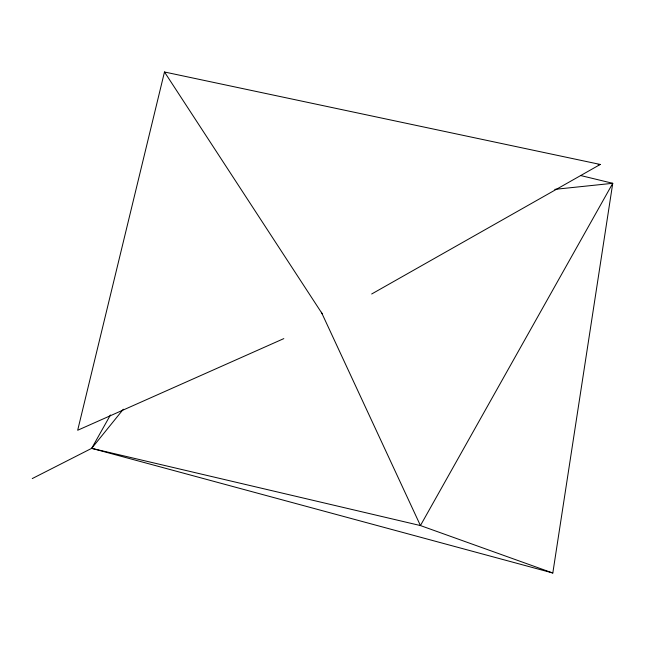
<?xml version="1.0" encoding="UTF-8"?>
<svg xmlns="http://www.w3.org/2000/svg" width="645" height="645" viewBox="0 0 645 645"><rect width="100%" height="100%" fill="white"/><g stroke="black" fill="none" stroke-linecap="round" stroke-linejoin="round"><path stroke-width="0.97" d="M32.25 478.574L91.687 448.34L552.813 573.01L612.75 183.301L580.476 175.496M371.681 293.991L600.261 164.451L164.483 71.99L77.682 430.255L283.816 338.617M552.813 573.01L420.435 525.562L91.687 448.34L110.44 414.969M91.687 448.34L123.332 409.22M598.286 164.87L600.261 164.451L598.254 164.588M554.756 189.364L612.75 183.301L420.435 525.562L321.387 312.228M164.483 71.99L322.298 313.897"/></g></svg>
